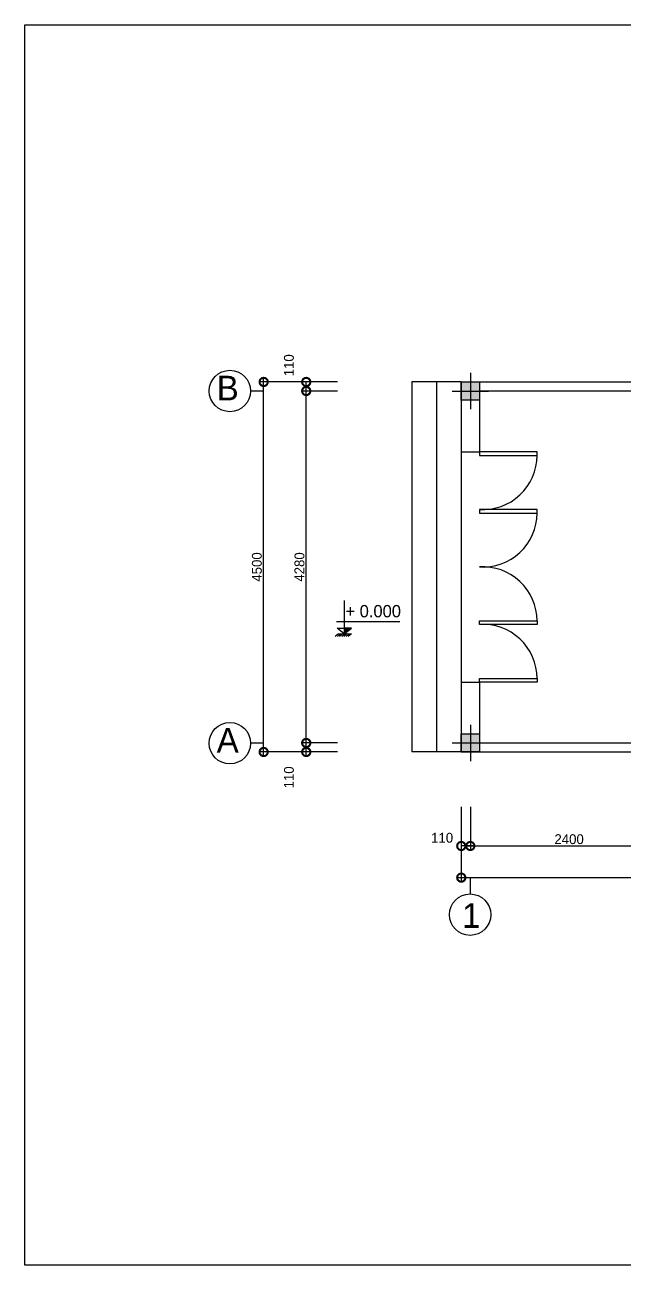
# Model space of a CAD drawing. Extents: x -13783 to 50918, y -8879 to 21290.
# Drawn here: x -13783 to -6500, y -8879 to 6206 of the extents above; entities that cross this region are included whole.
import ezdxf

# ---------------------------------------------------------------- set-up
doc = ezdxf.new("R2010")
doc.units = 0
doc.header["$LTSCALE"] = 600
doc.header["$MEASUREMENT"] = 0
doc.layers.get('0').update_dxf_attribs({"linetype": 'CONTINUOUS'})
doc.layers.get('Defpoints').update_dxf_attribs({"linetype": 'CONTINUOUS'})
for name, color, linetype in [('1', 1, 'CONTINUOUS'), ('4', 4, 'CONTINUOUS'), ('9', 54, 'CONTINUOUS'), ('CAT', 7, 'CONTINUOUS'), ('COT', 2, 'CONTINUOUS')]:
    doc.layers.add(name, color=color, linetype=linetype)
doc.styles.add('TT', font='VHAVAN.ttf')
doc.dimstyles.get("Standard").update_dxf_attribs({"dimtxt": 120, "dimasz": 200, "dimexe": 60, "dimexo": 110, "dimgap": 20, "dimtad": 1, "dimdec": 0, "dimzin": 0, "dimdsep": 46, "dimtxsty": 'TT', "dimblk1": 'DOTSMALL', "dimblk2": 'DOTSMALL', "dimsah": 1, "dimcen": 100, "dimdle": 60, "dimclrd": 251, "dimclre": 251, "dimclrt": 4, "dimadec": 0, "dimazin": 0, "dimtfac": 1, "dimtdec": 1, "dimtofl": 0, "dimtmove": 2, "dimatfit": 3, "dimldrblk": 'DOTSMALL', "dimfxl": 0, "dimtolj": 1, "dimtzin": 0, "dimarcsym": 0})

# ---------------------------------------------------------------- blocks, each defined once
blk = doc.blocks.new('_DOTSMALL')
at = {"color": 0, "linetype": 'ByBlock', "const_width": 0.5}
blk.add_lwpolyline([(-0.0625, 0, 1), (0.0625, 0, 1)], format="xyb", close=True, dxfattribs=at)
blk = doc.blocks.new('*D12')
at = {"color": 251, "linetype": 'ByBlock'}
for p, q in [((-8479.47094864042, -3305.169598353314), (-8479.47094864042, -4226.165583119891)), ((5520.529051359579, -3305.169598353314), (5520.529051359579, -4226.165583119891)), ((-8539.47094864042, -4166.165583119891), (5580.529051359579, -4166.165583119891))]:
    blk.add_line(p, q, dxfattribs=at)
at = {"layer": 'Defpoints', "color": 0, "linetype": 'ByBlock'}
for p in [(-8479.47094864042, -3195.169598353314), (5520.529051359579, -3195.169598353314), (5520.529051359579, -4166.165583119891)]:
    blk.add_point(p, dxfattribs=at)
at = {"color": 251, "linetype": 'ByBlock', "xscale": 200, "yscale": 200, "zscale": 200, "rotation": 180}
blk.add_blockref('_DOTSMALL', (-8479.47094864042, -4166.165583119891), dxfattribs=at)
at = {"color": 251, "linetype": 'ByBlock', "xscale": 200, "yscale": 200, "zscale": 200}
blk.add_blockref('_DOTSMALL', (5520.529051359579, -4166.165583119891), dxfattribs=at)
at = {"color": 4, "linetype": 'ByBlock', "insert": (-3228.996436811129, -4026.740926166127), "char_height": 120, "attachment_point": 5, "style": 'TT'}
blk.add_mtext('\\A1;14000', dxfattribs=at)
blk = doc.blocks.new('*D15')
at = {"color": 251, "linetype": 'ByBlock'}
for p, q in [((-8369.470948640423, -3305.140516579966), (-8369.470948640423, -3841.266124748898)), ((-5969.470948640423, -3305.140516579966), (-5969.470948640423, -3841.266124748898)), ((-8429.470948640423, -3781.266124748898), (-5909.470948640423, -3781.266124748898))]:
    blk.add_line(p, q, dxfattribs=at)
at = {"layer": 'Defpoints', "color": 0, "linetype": 'ByBlock'}
for p in [(-8369.470948640423, -3195.140516579966), (-5969.470948640423, -3195.140516579966), (-5969.470948640423, -3781.266124748898)]:
    blk.add_point(p, dxfattribs=at)
at = {"color": 251, "linetype": 'ByBlock', "xscale": 200, "yscale": 200, "zscale": 200, "rotation": 180}
blk.add_blockref('_DOTSMALL', (-8369.470948640423, -3781.266124748898), dxfattribs=at)
at = {"color": 251, "linetype": 'ByBlock', "xscale": 200, "yscale": 200, "zscale": 200}
blk.add_blockref('_DOTSMALL', (-5969.470948640423, -3781.266124748898), dxfattribs=at)
at = {"color": 4, "linetype": 'ByBlock', "insert": (-7169.470948640423, -3699.203996526822), "char_height": 120, "attachment_point": 5, "style": 'TT'}
blk.add_mtext('\\A1;2400', dxfattribs=at)
blk = doc.blocks.new('*D20')
at = {"color": 251, "linetype": 'ByBlock'}
for p, q in [((11583.73308679493, 1862.126442063253), (10626.12241941798, 1862.126442063253)), ((10686.12241941798, -2697.873557936747), (10686.12241941798, 1922.126442063253)), ((11583.73308679493, -2637.873557936748), (10626.12241941798, -2637.873557936747))]:
    blk.add_line(p, q, dxfattribs=at)
at = {"layer": 'Defpoints', "color": 0, "linetype": 'ByBlock'}
for p in [(10686.12241941798, 1862.126442063253), (11693.73308679493, 1862.126442063253), (11693.73308679493, -2637.873557936748)]:
    blk.add_point(p, dxfattribs=at)
at = {"color": 251, "linetype": 'ByBlock', "xscale": 200, "yscale": 200, "zscale": 200}
for p, rotation in [((10686.12241941798, 1862.126442063253), 90), ((10686.12241941798, -2637.873557936747), 270)]:
    blk.add_blockref('_DOTSMALL', p, dxfattribs=dict(at, rotation=rotation))
at = {"color": 4, "linetype": 'ByBlock', "insert": (10604.06029119591, -387.8735579367472), "char_height": 120, "attachment_point": 5, "rotation": 90, "style": 'TT'}
blk.add_mtext('\\A1;4500', dxfattribs=at)
blk = doc.blocks.new('*D22')
at = {"color": 251, "linetype": 'ByBlock'}
for p, q in [((11203.53592582626, -2587.873557936747), (11203.53592582626, 1812.126442063253)), ((11583.73308679493, 1752.126442063253), (11143.53592582626, 1752.126442063253))]:
    blk.add_line(p, q, dxfattribs=at)
at = {"layer": 'Defpoints', "color": 0, "linetype": 'ByBlock'}
for p in [(11203.53592582626, 1752.126442063253), (11693.73308679493, 1752.126442063253), (11693.73308679493, -2527.873557936747)]:
    blk.add_point(p, dxfattribs=at)
at = {"color": 251, "linetype": 'ByBlock', "xscale": 200, "yscale": 200, "zscale": 200}
for p, rotation in [((11203.53592582626, 1752.126442063253), 90), ((11203.53592582626, -2527.873557936747), 270)]:
    blk.add_blockref('_DOTSMALL', p, dxfattribs=dict(at, rotation=rotation))
at = {"color": 4, "linetype": 'ByBlock', "insert": (11121.47379760419, -387.873557936747), "char_height": 120, "attachment_point": 5, "rotation": 90, "style": 'TT'}
blk.add_mtext('\\A1;4280', dxfattribs=at)
blk = doc.blocks.new('*D21')
at = {"color": 251, "linetype": 'ByBlock'}
for p, q in [((11583.73308679493, -2527.873557936747), (11143.53592582626, -2527.873557936747)), ((11203.53592582626, -2697.873557936747), (11203.53592582626, -2527.873557936747)), ((11583.73308679493, -2637.873557936747), (11143.53592582626, -2637.873557936747))]:
    blk.add_line(p, q, dxfattribs=at)
at = {"layer": 'Defpoints', "color": 0, "linetype": 'ByBlock'}
for p in [(11203.53592582626, -2527.873557936747), (11693.73308679493, -2527.873557936747), (11693.73308679493, -2637.873557936747)]:
    blk.add_point(p, dxfattribs=at)
at = {"color": 251, "linetype": 'ByBlock', "xscale": 200, "yscale": 200, "zscale": 200}
for p, rotation in [((11203.53592582626, -2527.873557936747), 90), ((11203.53592582626, -2637.873557936747), 270)]:
    blk.add_blockref('_DOTSMALL', p, dxfattribs=dict(at, rotation=rotation))
at = {"color": 4, "linetype": 'ByBlock', "insert": (10993.53592582626, -2946.619670429034), "char_height": 120, "attachment_point": 5, "rotation": 90, "style": 'TT'}
blk.add_mtext('\\A1;110', dxfattribs=at)
blk = doc.blocks.new('*D17')
at = {"color": 251, "linetype": 'ByBlock'}
for p, q in [((13087.60409744733, -3415.140516579966), (13087.60409744733, -3841.266124748898)), ((13197.60409744733, -3415.140516579966), (13197.60409744733, -3841.266124748898)), ((13257.60409744733, -3781.266124748898), (13087.60409744733, -3781.266124748898))]:
    blk.add_line(p, q, dxfattribs=at)
at = {"layer": 'Defpoints', "color": 0, "linetype": 'ByBlock'}
for p in [(13087.60409744733, -3305.140516579966), (13197.60409744733, -3305.140516579966), (13087.60409744733, -3781.266124748898)]:
    blk.add_point(p, dxfattribs=at)
at = {"color": 251, "linetype": 'ByBlock', "xscale": 200, "yscale": 200, "zscale": 200, "rotation": 180}
blk.add_blockref('_DOTSMALL', (13087.60409744733, -3781.266124748898), dxfattribs=at)
at = {"color": 251, "linetype": 'ByBlock', "xscale": 200, "yscale": 200, "zscale": 200}
blk.add_blockref('_DOTSMALL', (13197.60409744733, -3781.266124748898), dxfattribs=at)
at = {"color": 4, "linetype": 'ByBlock', "insert": (12854.86769335141, -3681.722629038937), "char_height": 120, "attachment_point": 5, "style": 'TT'}
blk.add_mtext('\\A1;110', dxfattribs=at)
blk = doc.blocks.new('COT')
at = {"layer": '1'}
h = blk.add_hatch(color=256, dxfattribs=at)
h.paths.add_polyline_path([(3.637978807091713e-12, 0), (110.0000000000036, 0), (110.0000000000036, 110), (0, 110)])
h.paths.add_polyline_path([(3.637978807091713e-12, 1.70530256582424e-13), (3.637978807091713e-12, 110), (-109.9999999999964, 110), (-109.9999999999927, 5.684341886080801e-14)])
h.paths.add_polyline_path([(3.637978807091713e-12, 0), (-109.9999999999964, 0), (-110, -109.9999999999999), (0, -110)])
h.paths.add_polyline_path([(0, 5.684341886080801e-14), (0, -110), (110, -109.9999999999999), (110, 0)])
for p, q in [((0, -220), (0, 220)), ((-220, 0), (220, 0))]:
    blk.add_line(p, q, dxfattribs=at)
blk.add_lwpolyline([(-110, -110), (110, -110), (110, 110), (-110, 110)], close=True, dxfattribs=at)
blk = doc.blocks.new('*D23')
at = {"color": 251, "linetype": 'ByBlock'}
for p, q in [((11583.73308679493, 1862.126442063253), (11143.53592582626, 1862.126442063253)), ((11203.53592582626, 1692.126442063253), (11203.53592582626, 1862.126442063253))]:
    blk.add_line(p, q, dxfattribs=at)
at = {"layer": 'Defpoints', "color": 0, "linetype": 'ByBlock'}
for p in [(11203.53592582626, 1862.126442063253), (11693.73308679493, 1862.126442063253), (11693.73308679493, 1752.126442063253)]:
    blk.add_point(p, dxfattribs=at)
at = {"color": 251, "linetype": 'ByBlock', "xscale": 200, "yscale": 200, "zscale": 200}
for p, rotation in [((11203.53592582626, 1862.126442063253), 90), ((11203.53592582626, 1752.126442063253), 270)]:
    blk.add_blockref('_DOTSMALL', p, dxfattribs=dict(at, rotation=rotation))
at = {"color": 4, "linetype": 'ByBlock', "insert": (10993.53592582626, 2065.02163468425), "char_height": 120, "attachment_point": 5, "rotation": 90, "style": 'TT'}
blk.add_mtext('\\A1;110', dxfattribs=at)

msp = doc.modelspace()

# ---------------------------------------------------------------- hatches: boundary and pattern name
at = {"layer": '9'}
msp.add_hatch(color=256, dxfattribs=at).paths.add_polyline_path([(-9902.314022889726, -1130.816584901103), (-9902.314022889728, -1199.021030680211), (-9815.078463080263, -1130.816584901103)])

# ---------------------------------------------------------------- linework, layer by layer
for p, q in [((-8479.47094864042, 1862.126442063252), (-8479.470948640423, 1012.126442063253)), ((-8259.47094864042, 1862.126442063252), (-8259.470948640419, 1012.126442063253)), ((-8479.470948640423, 1012.126442063253), (-8259.47094864042, 1012.126442063253)), ((-8479.470948640414, -1787.873557936747), (-8479.470948640414, -2637.873557936748)), ((-8479.470948640426, -1787.873557936747), (-8259.47094864042, -1787.873557936747)), ((-8259.470948640423, -1787.873557936747), (-8259.47094864042, -2527.873557936741))]:
    msp.add_line(p, q)
at = {"color": 3}
msp.add_lwpolyline([(-13783.16112948324, -8879.247884809702), (-13783.16112948324, 6205.581352705587), (7783.91391660451, 6205.581352705587), (7783.913916604502, -8879.247884809702), (-13783.16112948324, -8879.247884809702)], close=True, dxfattribs=at)
at = {"layer": '9'}
for p, q in [((-9079.470948640423, 1862.126442063252), (-9079.47094864043, -2637.873557936747)), ((-8479.47094864042, 1862.126442063252), (-9079.470948640423, 1862.126442063252)), ((-8779.47094864042, 1862.126442063252), (-8779.470948640428, -2637.873557936747)), ((-8479.470948640423, 1012.126442063253), (-8479.470948640426, -1787.873557936747)), ((-9902.314022889726, -794.4192917627875), (-9902.314022889726, -1199.021030680211)), ((-9996.058908986639, -1052.558984752353), (-9224.722275733498, -1052.558984752353)), ((-9902.314022889726, -1199.021030680211), (-9989.54958269919, -1130.816584901103)), ((-9989.54958269919, -1130.816584901103), (-9902.314022889726, -1130.816584901103)), ((-9971.607697096262, -1199.021030680211), (-9815.08634384719, -1199.021030680211)), ((-9902.314022889726, -1199.021030680211), (-9815.078463080263, -1130.816584901103)), ((-9815.078463080263, -1130.816584901103), (-9902.314022889726, -1130.816584901103)), ((-8479.47094864042, -2637.873557936747), (-9079.470948640423, -2637.873557936747))]:
    msp.add_line(p, q, dxfattribs=at)
at = {"layer": '9', "color": 54}
for p, q in [((-10893.45262666977, 1752.01456275055), (-11039.42797680929, 1752.01456275055)), ((-10893.45262666977, -2530.926052119346), (-11039.42797680929, -2530.926052119346))]:
    msp.add_line(p, q, dxfattribs=at)
at = {"layer": '9', "color": 8}
for p, q in [((-9971.607697096262, -1199.021030680211), (-10010.2555583846, -1234.966786310133)), ((-9945.520804888085, -1199.021030680211), (-9984.168666176416, -1234.966786310133)), ((-9919.433912679906, -1199.021030680211), (-9958.08177396824, -1234.966786310133)), ((-9893.347020471729, -1199.021030680211), (-9931.994881760062, -1234.966786310133)), ((-9867.260128263548, -1199.021030680211), (-9905.907989551879, -1234.966786310133)), ((-9841.173236055369, -1199.021030680211), (-9879.8210973437, -1234.966786310133)), ((-9815.08634384719, -1199.021030680211), (-9853.73420513552, -1234.966786310133))]:
    msp.add_line(p, q, dxfattribs=at)
at = {"layer": '9', "color": 2}
msp.add_line((-8372.075621949818, -4166.165583119891), (-8372.075621949818, -4364.425587360562), dxfattribs=at)
at = {"layer": '9', "color": 4}
for points in [[(-8259.470948640419, 967.1264420632527), (-7559.470948640419, 967.1264420632527), (-7559.470948640419, 1012.126442063253), (-8259.470948640419, 1012.126442063253)], [(-8259.470948640419, 267.1264420632522), (-7559.470948640419, 267.1264420632522), (-7559.470948640419, 312.1264420632523), (-8259.470948640419, 312.1264420632523)], [(-8259.470948640419, -1042.873557936749), (-7559.470948640419, -1042.873557936749), (-7559.470948640419, -1087.873557936749), (-8259.470948640419, -1087.873557936749)], [(-8259.470948640419, -1742.873557936749), (-7559.470948640419, -1742.873557936749), (-7559.470948640419, -1787.873557936749), (-8259.470948640419, -1787.873557936749)]]:
    msp.add_lwpolyline(points, close=True, dxfattribs=at)
at = {"layer": '9', "color": 2}
for centre in [(-11291.13587870713, 1752.01456275055), (-11291.13587870713, -2530.926052119346), (-8372.075621949818, -4616.070989258402)]:
    msp.add_circle(centre, 251.7079018978394, dxfattribs=at)
at = {"layer": '9', "color": 1}
for centre, start, end in [((-8215.917377211848, 967.126442063253), 266.195774450686, 0), ((-8215.917377211848, 267.1264420632524), 266.195774450686, 0), ((-8215.917377211848, -1042.873557936749), 0, 93.80422554931395), ((-8215.917377211848, -1742.873557936749), 0, 93.80422554931395)]:
    msp.add_arc(centre, 656.4464285714294, start, end, dxfattribs=at)
at = {"layer": 'CAT'}
for p, q in [((-8479.47094864042, 1862.126442063252), (4430.529051359576, 1862.126442063252)), ((-3529.414580833058, 1752.126442063238), (-8259.47094864042, 1752.126442063238)), ((-8259.47094864042, -2527.873557936741), (-404.6946811503927, -2527.873557936747)), ((-8479.470948640414, -2637.873557936748), (4430.529051359576, -2637.873557936748))]:
    msp.add_line(p, q, dxfattribs=at)

# ---------------------------------------------------------------- block references
at = {"layer": 'COT', "xscale": -1, "rotation": 180}
for p in [(-8369.47094864042, 1752.126442063252), (-8369.47094864042, -2527.873557936748)]:
    msp.add_blockref('COT', p, dxfattribs=at)

# ---------------------------------------------------------------- texts
at = {"layer": '9', "color": 4, "style": 'TT'}
msp.add_text('+ 0.000', height=150, dxfattribs=at).set_placement((-9887.198134497083, -1000.363871981564))
at = {"layer": '9', "color": 2, "style": 'TT'}
msp.add_text('1', height=300, dxfattribs=at).set_placement((-8470.732634732005, -4776.575209963423))
at = {"layer": '9', "color": 2, "char_height": 300, "width": 149.6596, "attachment_point": 1, "style": 'TT'}
for s, insert in [('b', (-11451.24562522677, 1937.830342045529)), ('a', (-11451.24562522677, -2345.110272824368))]:
    msp.add_mtext(s, dxfattribs=dict(at, insert=insert))

# ---------------------------------------------------------------- dimensions: what is measured, and where the dimension line sits
at = {"layer": '4'}
dim = msp.add_linear_dim(base=(5520.529051359579, -4166.165583119891), p1=(-8479.47094864042, -3195.169598353314), p2=(5520.529051359579, -3195.169598353314), dimstyle='Standard', dxfattribs=at)
dim.commit()
dim.dimension.update_dxf_attribs({"geometry": '*D12', "text_midpoint": (-3228.996436811129, -4026.740926166127), "dimtype": 160})
dim = msp.add_linear_dim(base=(-5969.470948640423, -3781.266124748898), p1=(-8369.470948640423, -3195.140516579966), p2=(-5969.470948640423, -3195.140516579966), dimstyle='Standard', dxfattribs=at)
dim.commit()
dim.dimension.update_dxf_attribs({"geometry": '*D15', "text_midpoint": (-7169.470948640423, -3699.203996526822)})
at = {"layer": '9'}
dim = msp.add_linear_dim(base=(-10363.53912026149, 1862.126442063252), p1=(-9873.341959292819, 1752.126442063252), p2=(-9873.341959292819, 1862.126442063252), angle=90, dimstyle='Standard', override={"dimse1": 1}, dxfattribs=at)
dim.commit()
dim.dimension.update_dxf_attribs({"geometry": '*D23', "text_midpoint": (-10573.53912026149, 2065.02163468425), "dimtype": 160, "insert": (-21567.07504608775, 0)})
dim = msp.add_linear_dim(base=(-10880.95262666977, 1862.126442063252), p1=(-9873.341959292819, -2637.873557936748), p2=(-9873.341959292819, 1862.126442063252), angle=90, dimstyle='Standard', dxfattribs=at)
dim.commit()
dim.dimension.update_dxf_attribs({"geometry": '*D20', "text_midpoint": (-10963.01475489184, -387.8735579367476), "insert": (-21567.07504608775, 0)})
dim = msp.add_linear_dim(base=(-10363.53912026149, 1752.126442063252), p1=(-9873.341959292819, -2527.873557936748), p2=(-9873.341959292819, 1752.126442063252), angle=90, dimstyle='Standard', override={"dimse1": 1}, dxfattribs=at)
dim.commit()
dim.dimension.update_dxf_attribs({"geometry": '*D22', "text_midpoint": (-10445.60124848357, -387.8735579367476), "insert": (-21567.07504608775, 0)})
dim = msp.add_linear_dim(base=(-10363.53912026149, -2527.873557936748), p1=(-9873.341959292819, -2637.873557936748), p2=(-9873.341959292819, -2527.873557936748), angle=90, dimstyle='Standard', dxfattribs=at)
dim.commit()
dim.dimension.update_dxf_attribs({"geometry": '*D21', "text_midpoint": (-10573.53912026149, -2946.619670429034), "dimtype": 160, "insert": (-21567.07504608775, 0)})
dim = msp.add_linear_dim(base=(-8479.470948640423, -3781.266124748898), p1=(-8369.470948640423, -3305.140516579966), p2=(-8479.470948640423, -3305.140516579966), dimstyle='Standard', dxfattribs=at)
dim.commit()
dim.dimension.update_dxf_attribs({"geometry": '*D17', "text_midpoint": (-8712.207352736346, -3681.722629038937), "dimtype": 160, "insert": (-21567.07504608775, 0)})

doc.saveas('drawing.dxf')
